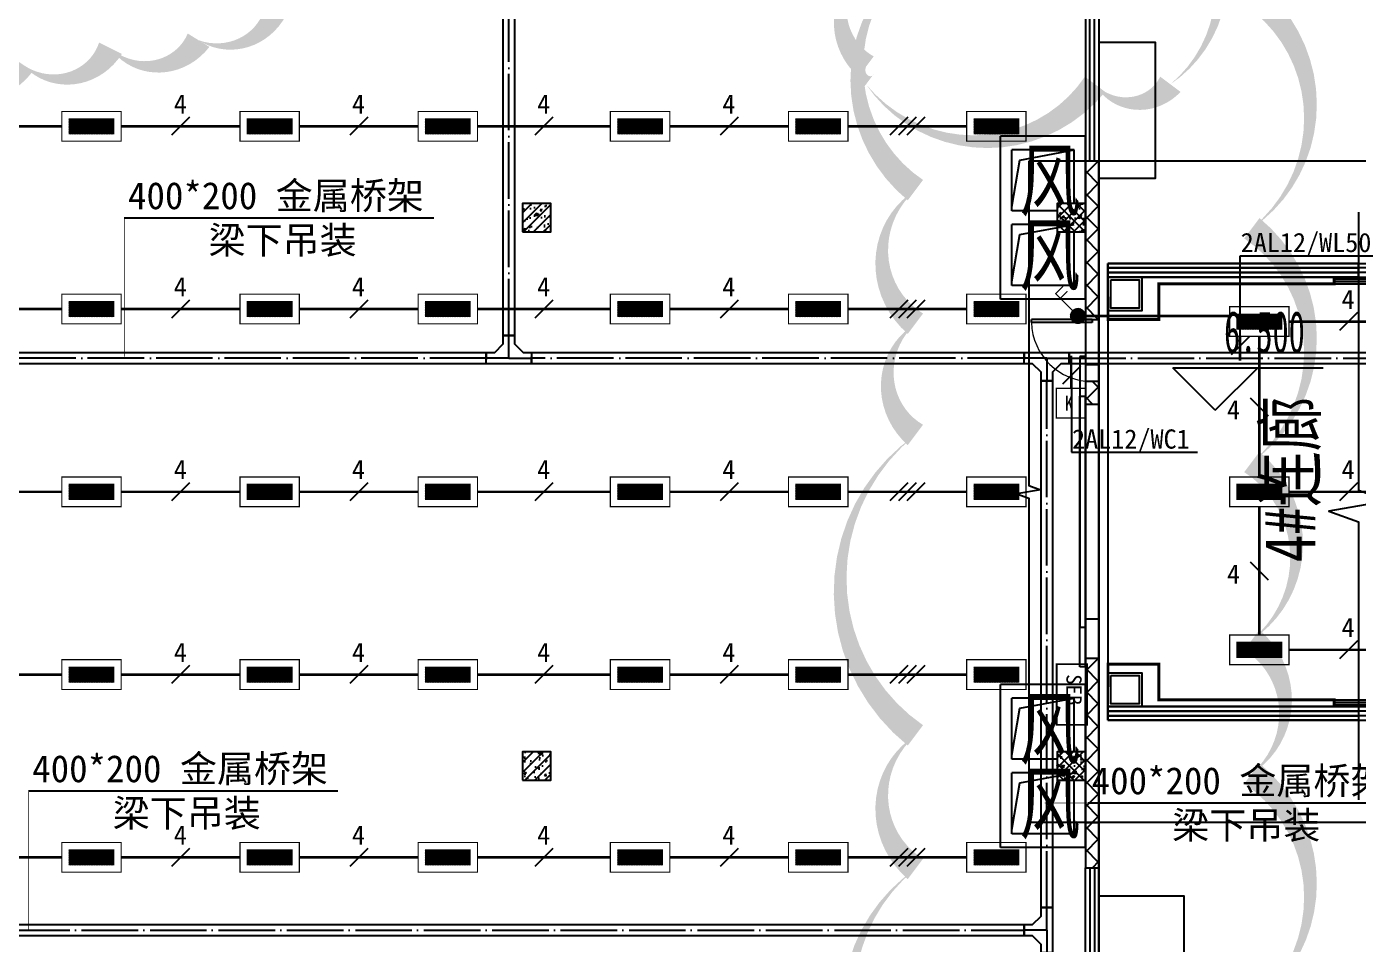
# Model space of a CAD drawing. Header units: millimetres. Extents: x -633009578 to 5705885, y -633235091 to 2571734.
# Drawn here: x 2892900 to 2916448, y 1959944 to 1976180 of the extents above; entities that cross this region are included whole.
import ezdxf

# ---------------------------------------------------------------- set-up
doc = ezdxf.new("R2010")
doc.units = ezdxf.units.MM
doc.header["$LTSCALE"] = 1000
doc.header["$MEASUREMENT"] = 0
for name, pattern in [('DASH', [0.35, 0.25, -0.1]), ('DASHED2', [0.375, 0.25, -0.125]), ('DOTE', [2.4200000000000004, 2, -0.2, 0.02, -0.2])]:
    doc.linetypes.add(name, pattern=pattern)
doc.layers.get('0').update_dxf_attribs({"color": 9})
for name, color, linetype in [('3T_WOOD', 21, 'Continuous'), ('A-COLUM(柱)', 255, 'Continuous'), ('A-DI-E(标高)', 73, 'Continuous'), ('A-DI-S(箭头)', 76, 'Continuous'), ('A-DOOR(门）', 4, 'Continuous'), ('A-EQPM(设备)', 15, 'Continuous'), ('A-F-AREA(计算)', 5, 'Continuous'), ('A-FLOR(看线)', 8, 'Continuous'), ('A-HATH(填充)', 8, 'Continuous'), ('A-LM-RAIL(栏杆)', 167, 'Continuous'), ('A-OTHER(其它)', 192, 'Continuous'), ('A-ROOF-G(钢构)', 25, 'Continuous'), ('A-TEXT(房间)', 243, 'Continuous'), ('A-WALL(墙)', 255, 'Continuous'), ('A-WINDOW（窗）', 4, 'Continuous'), ('DIM_MODI', 6, 'Continuous'), ('PUB_TEXT', 7, 'Continuous'), ('WALL', 9, 'Continuous'), ('电-强电平面-标注', 3, 'Continuous'), ('电-强电平面-线缆', 3, 'Continuous'), ('电-桥架', 4, 'Continuous'), ('设备-照明', 3, 'Continuous'), ('设备-箱柜', 3, 'Continuous')]:
    doc.layers.add(name, color=color, linetype=linetype)
doc.styles.add('_TCH', font='simhei.ttf', dxfattribs={"width": 0.75, "bigfont": 'hztxt.shx'})
doc.styles.add('_TCH_DIM', font='simhei.ttf', dxfattribs={"width": 0.8, "bigfont": 'hztxt.shx'})
doc.styles.add('ELEC-DIM', font='simhei.ttf')
doc.styles.add('IDQSTYLE', font='simhei.ttf', dxfattribs={"width": 0.707, "bigfont": 'hztxt.shx'})
doc.styles.get("Standard").update_dxf_attribs({"font": 'simhei.ttf', "bigfont": 'hztxt.shx'})
doc.styles.add('TXT', font='simhei.ttf', dxfattribs={"width": 0.8, "bigfont": 'hztxt.shx'})
pattern_1 = [(45, (-1310357.920547385, -2.793967723846436e-09), (-200.0002033111466, 200.0002033111467), []), (135, (-1310357.920547385, -2.793967723846436e-09), (-200.0002033111467, -200.0002033111466), [])]

# ---------------------------------------------------------------- blocks, each defined once
blk = doc.blocks.new('$WINLIB2D$00000001')
at = {"color": 0}
for points in [[(-0.4999999999999964, 0.5000000000000142), (-0.4999999999999964, -0.4999999999999858)], [(-0.4999999999999964, 0.5000000000000142), (0.5000000000000036, 0.5000000000000142)], [(0.5000000000000036, -0.4999999999999858), (0.5000000000000036, 0.5000000000000142)], [(0.5000000000000036, 0.1666666666666714), (-0.4999999999999964, 0.1666666666666714)], [(0.5000000000000036, -0.1666666666666572), (-0.4999999999999964, -0.1666666666666572)], [(-0.4999999999999964, -0.4999999999999858), (0.5000000000000036, -0.4999999999999858)]]:
    blk.add_lwpolyline(points, dxfattribs=at)
blk = doc.blocks.new('_FZH')
h = blk.add_hatch()
h.set_pattern_fill('钢筋混凝土', color=256, scale=0.1, style=0)
h.set_pattern_definition([(45, (0, 0), (-0.1767766952966369, 0.1767766952966369), []), (50, (0, 0), (0.7172601826007535, -0.06275213498259512), [0.07500000000000001, -0.8250000000000001]), (355, (0, 0), (-0.138751333613, 0.7521921337000119), [0.06, -0.66]), (100.4514, (0.05977168000000001, -0.00522934), (0.5785093817140216, 0.6894395420609536), [0.06374019, -0.701142112]), (46.1842, (0, 0.2), (1.067241048625645, -0.1655190143290181), [0.1125, -1.2375]), (96.6356, (0.088936745, 0.186206693), (0.9346627055487033, 0.9741178709004418), [0.095610288, -1.051713]), (351.1842, (0, 0.2), (0.9346619451336272, 0.9741186009253247), [0.09000000000000001, -0.9900000000000001]), (21, (0.1, 0.15), (0.5969070521184617, -0.4026188906653388), [0.07500000000000001, -0.8250000000000001]), (326, (0.1, 0.15), (0.2433153319215824, 0.7251500450468529), [0.06, -0.66]), (71.4514, (0.149742233, 0.116448394), (0.84022262858149, 0.3225304967099524), [0.06374019, -0.701142112]), (37.50000000000001, (0, 0), (0.01215985531729062, 0.3328938538313115), [0, -0.652, 0, -0.67, 0, -0.6625000000000001]), (7.499999999999999, (0, 0), (0.2630695374421486, 0.3944117118823603), [0, -0.382, 0, -0.637, 0, -0.2525]), (-32.5, (-0.223, 0), (0.533822436172409, -0.02255487173437976), [0, -0.25, 0, -0.78, 0, -1.035]), (-42.5, (-0.323, 0), (0.5831861693423862, 0.1001049823323177), [0, -0.325, 0, -0.518, 0, -0.735])])
h.paths.add_polyline_path([(-0.5, -0.5), (0.5, -0.5), (0.5, 0.5), (-0.5, 0.5)])
blk.add_lwpolyline([(-0.5, -0.5), (0.5, -0.5), (0.5, 0.5), (-0.5, 0.5)], close=True)
blk = doc.blocks.new('$DorLib2D$00000001')
for p, q in [((0.45, 0.9750000000000001), (0.5000000000000002, 0.9750000000000001)), ((0.45, 0), (0.45, 0.9750000000000001)), ((0.5, 0), (0.5, 0.9750000000000001)), ((0.5, 0), (0.45, 0))]:
    blk.add_line(p, q)
at = {"lineweight": 13}
blk.add_arc((0.475, 0), 0.975, 91.4692835813538, 180, dxfattribs=at)
blk = doc.blocks.new('$TCHSYS$WIN2D')
for p, q in [((-0.5, 0.5), (0.5, 0.5)), ((-0.5, 0.5), (-0.4999999999999999, -0.5)), ((0.5, 0.5), (0.4999999999999998, -0.5)), ((0.5, 0.1666666666666666), (-0.5, 0.1666666666666666)), ((0.5, -0.1666666666666667), (-0.5, -0.1666666666666667)), ((-0.4999999999999999, -0.5), (0.5, -0.5))]:
    blk.add_line(p, q)
blk = doc.blocks.new('$DorLib2D$00000126')
at = {"color": 0, "linetype": 'Continuous'}
for p, q in [((-0.5319999999956053, 0.5), (-0.5319999999956053, 0.900000000000091)), ((0.5320000000047003, 0.900000000000091), (0.5320000000047003, 0.5000000000002274))]:
    blk.add_line(p, q, dxfattribs=at)
at = {"color": 0, "linetype": 'DASH'}
for p, q in [((-0.5319999999956053, 0.900000000000091), (0.5320000000047003, 0.900000000000091)), ((-0.5319999999956053, 0.5), (0.5320000000047003, 0.5000000000002274))]:
    blk.add_line(p, q, dxfattribs=at)
blk = doc.blocks.new('9-3-1')
at = {"layer": 'A-HATH(填充)'}
h = blk.add_hatch(dxfattribs=at)
h.set_pattern_fill('多孔材料', color=256, scale=100, style=0)
h.set_pattern_definition(pattern_1)
h.paths.add_polyline_path([(1255740.598288326, 1295822.080887347), (1255740.598288326, 1293022.080887855), (1255980.598288325, 1293022.080887855), (1255980.598288325, 1295822.080887347)])
h = blk.add_hatch(dxfattribs=at)
h.set_pattern_fill('多孔材料', color=256, scale=100, style=0)
h.set_pattern_definition(pattern_1)
h.paths.add_polyline_path([(1255740.598288326, 1291922.080887855), (1255740.598288326, 1291522.080887347), (1255980.598288325, 1291522.080887347), (1255980.598288325, 1291922.080887855)])
h = blk.add_hatch(dxfattribs=at)
h.set_pattern_fill('多孔材料', color=256, scale=100, style=0)
h.set_pattern_definition(pattern_1)
h.paths.add_polyline_path([(1255740.598288326, 1287022.080887347), (1255740.598288326, 1283322.080887855), (1255980.598288325, 1283322.080887855), (1255980.598288325, 1287022.080887347)])
at = {"layer": 'A-DI-E(标高)'}
for p, q in [((1258039.040443797, 1291415.040443811), (1257289.040443797, 1292165.040443811)), ((1257289.040443797, 1292165.040443811), (1259948.034949681, 1292165.040443811)), ((1258039.040443797, 1291415.040443811), (1258789.040443797, 1292165.040443811))]:
    blk.add_line(p, q, dxfattribs=at)
at = {"layer": 'A-DI-S(箭头)'}
blk.add_lwpolyline([(1260568.41913698, 1294922.080887604), (1260568.419136983, 1290003.330887604), (1261093.419136983, 1289812.246514614), (1260043.419136983, 1289627.10318487), (1260568.419136983, 1289440.830887604), (1260568.419136985, 1284522.080887604)], dxfattribs=at)
at = {"layer": 'A-DOOR(门）'}
for p, q in [((1255980.598288325, 1293022.080887819), (1255980.598288325, 1291922.080887819)), ((1255980.598288325, 1291522.080887633), (1255980.598288325, 1287022.080887633))]:
    blk.add_line(p, q, dxfattribs=at)
at = {"layer": 'A-F-AREA(计算)'}
blk.add_lwpolyline([(1121700.575826842, 1313862.080936), (1255980.575826842, 1313862.080936), (1255980.575826842, 1177782.080936), (1121700.575826842, 1177782.080936)], close=True, dxfattribs=at)
at = {"layer": 'A-FLOR(看线)'}
for points in [[(1255980.598288323, 1295522.080886202), (1256980.59828831, 1295522.080886205), (1256980.598288323, 1297922.081380462), (1255980.598288323, 1297922.08088638)], [(1256140.598288323, 1293222.080887634), (1256140.598288323, 1286672.080887631)], [(1255980.598288325, 1282822.080887661), (1257480.598288324, 1282822.080887661), (1257480.598288326, 1277722.080887661), (1255980.598288327, 1277722.080887661)]]:
    blk.add_lwpolyline(points, dxfattribs=at)
at = {"layer": 'A-OTHER(其它)'}
for points in [[(1254438.65291767, 1295012.078934881), (1254579.824808245, 1295842.089357911), (1255540.598288213, 1296022.080887887)], [(1254438.652918193, 1293692.071122061), (1254579.824808768, 1294522.081545091), (1255540.598288736, 1294702.073075068)], [(1254438.65291767, 1285312.078934543), (1254579.824808245, 1286142.089357573), (1255540.598288213, 1286322.080887549)], [(1254438.652917682, 1283992.071122099), (1254579.824808257, 1284822.081545129), (1255540.598288225, 1285002.073075106)]]:
    blk.add_lwpolyline(points, dxfattribs=at)
at = {"layer": 'A-ROOF-G(钢构)'}
for points in [[(1256140.598288323, 1293772.080887635), (1256740.598288323, 1293772.080887635), (1256740.598288323, 1293172.080887635), (1256140.598288323, 1293172.080887635)], [(1256190.598288323, 1293722.080887635), (1256690.598288323, 1293722.080887635), (1256690.598288323, 1293222.080887635), (1256190.598288323, 1293222.080887635)], [(1256140.598288323, 1286772.080887632), (1256740.598288323, 1286772.080887632), (1256740.598288323, 1286172.080887632), (1256140.598288323, 1286172.080887632)], [(1256190.598288323, 1286722.080887632), (1256690.598288323, 1286722.080887632), (1256690.598288323, 1286222.080887632), (1256190.598288323, 1286222.080887632)]]:
    blk.add_lwpolyline(points, close=True, dxfattribs=at)
at = {"layer": 'A-WALL(墙)'}
for p, q in [((1254240.598288325, 1294822.073075166), (1254240.598288406, 1296262.080887501)), ((1255740.598288574, 1296262.080887501), (1254240.598288406, 1296262.080887501)), ((1255740.598288359, 1295072.080887693), (1255740.598288574, 1296262.080887501)), ((1254440.598288036, 1294942.073075057), (1254440.598288036, 1296022.080887887)), ((1255540.598288213, 1296022.080887887), (1254440.598288036, 1296022.080887887)), ((1255540.598288195, 1295072.080887693), (1255540.598288213, 1296022.080887887)), ((1255240.598287577, 1294942.073075052), (1254440.598288036, 1294942.073075057)), ((1254240.598288418, 1293382.080887624), (1254240.598288325, 1294822.073075166)), ((1255240.598287577, 1294702.073075385), (1254440.598288418, 1294702.073075068)), ((1254440.598288418, 1293622.080887614), (1254440.598288418, 1294702.073075068)), ((1255540.598288608, 1293622.080887614), (1255540.598288676, 1294572.080886716)), ((1255740.598288247, 1293382.080887624), (1255740.598288294, 1294572.080886716)), ((1256140.598288323, 1293772.080887635), (1256140.598288323, 1294012.080887635)), ((1260568.419136981, 1293772.080887635), (1260568.419136981, 1294012.080887635)), ((1255540.598288608, 1293622.080887614), (1254440.598288418, 1293622.080887614)), ((1255740.598288247, 1293382.080887624), (1254240.598288418, 1293382.080887624)), ((1254240.598288325, 1285122.073075166), (1254240.598288406, 1286562.080887539)), ((1255740.598288204, 1286562.080887539), (1254240.598288406, 1286562.080887539)), ((1255740.598288229, 1285372.080887693), (1255740.598288204, 1286562.080887539)), ((1254440.598288406, 1285242.073075095), (1254440.598288406, 1286322.080887549)), ((1255540.598288213, 1286322.080887549), (1254440.598288406, 1286322.080887549)), ((1255540.598287951, 1285372.080887693), (1255540.598288213, 1286322.080887549)), ((1256140.598288323, 1285932.080887632), (1256140.598288323, 1286172.080887632)), ((1254240.598288048, 1283682.080887662), (1254240.598288325, 1285122.073075166)), ((1255240.598288553, 1285242.073075477), (1254440.598288406, 1285242.073075095)), ((1255240.598288553, 1285002.073074952), (1254440.598288418, 1285002.073075106)), ((1254440.598288418, 1283922.080887652), (1254440.598288418, 1285002.073075106)), ((1255540.598288238, 1283922.080887652), (1255540.598287873, 1284872.080887693)), ((1255740.598288617, 1283682.080887662), (1255740.598288257, 1284872.080887693)), ((1255540.598288238, 1283922.080887652), (1254440.598288418, 1283922.080887652)), ((1255740.598288617, 1283682.080887662), (1254240.598288048, 1283682.080887662))]:
    blk.add_line(p, q, dxfattribs=at)
at = {"layer": 'DIM_MODI', "color": 8}
for points in [[(1234820.075608492, 1297395.366270227, 0, 450, 0.5), (1236944.548239665, 1297536.92046269, 0, 450, 0.5), (1238502.492788229, 1297820.028847614, 0, 450, 0.5), (1240060.437336793, 1297961.574507063, 0, 450, 0.5), (1241476.749864703, 1298669.33693636, 0, 450, 0.5), (1242043.277947314, 1300084.870327974, 0, 450, 0.5), (1242184.909967967, 1301641.949379034, 0, 450, 0.5), (1242184.909967967, 1303199.028430093, 0, 450, 0.5), (1241901.645926662, 1304756.107481154, 0, 450, 0.5), (1241618.381885356, 1306313.186532214, 0, 450, 0.5), (1240202.069357446, 1307020.948961513, 0, 450, 0.5), (1240202.069357446, 1307020.948961513, 0, 450, 0.5), (1239777.173295489, 1306171.632339751, 0, 450, 0.5), (1240343.701378098, 1304756.107481154, 0, 450, 0.5), (1240768.597440055, 1303199.028430093, 0, 450, 0.5), (1240626.965419403, 1301641.949379034, 0, 450, 0.5), (1240060.437336793, 1300226.415987421, 0, 450, 0.5), (1238502.492788229, 1299801.761943048, 0, 450, 0.5), (1236944.548239665, 1299518.653558122, 0, 450, 0.5), (1235386.603691103, 1299518.653558122, 0, 450, 0.5)], [(1258685.310798185, 1280854.71050933, 0, 450, 0.5), (1258685.310798185, 1284988.784691845, 0, 450, 0.5), (1258685.310798185, 1287351.112796139, 0, 450, 0.5), (1258685.310798185, 1290500.883601865, 0, 450, 0.5), (1258685.310798185, 1294634.957784379, 0, 450, 0.5), (1258685.310798185, 1298769.031966894, 0, 450, 0.5), (1258685.310798185, 1302002.534594099, 0, 450, 0.5), (1255835.310798185, 1302002.534594099, 0, 450, 0.5), (1253885.310798185, 1302002.534594099, 0, 450, 0.5), (1252735.810970664, 1302002.534594099, 0, 450, 0.5), (1252735.810970664, 1299443.345814446, 0, 450, 0.5), (1252735.810970664, 1295309.271631932, 0, 450, 0.5), (1252735.810970664, 1292946.943527638, 0, 450, 0.5), (1252735.810970664, 1290978.336774059, 0, 450, 0.5), (1252735.810970664, 1285663.098539397, 0, 450, 0.5), (1252735.810970664, 1283300.770435103, 0, 450, 0.5), (1252735.810970664, 1278576.114226514, 0, 450, 0.5)]]:
    blk.add_lwpolyline(points, format="xyseb", dxfattribs=at)
blk.add_lwpolyline([(1251862.579452615, 1304394.75510356, 0, 450, 0.5), (1251862.579452615, 1302444.75510356, 0, 450, 0.5), (1251862.579452615, 1299294.75510356, 0, 450, 0.5), (1251862.579452615, 1297494.75510356, 0, 450, 0.5), (1251862.579452615, 1297181.75510356, 0, 450, 0.5), (1255912.579452615, 1297181.75510356, 0, 450, 0.5), (1257244.079452615, 1297181.75510356, 0, 450, 0.5), (1257244.079452615, 1300781.75510356, 0, 450, 0.5), (1257244.079452615, 1304381.75510356, 0, 450, 0.5), (1257244.079452615, 1304394.75510356, 0, 450, 0.5), (1255444.079452615, 1304394.75510356, 0, 450, 0.5), (1253194.079452615, 1304394.75510356, 0, 450, 0.5)], format="xyseb", close=True, dxfattribs=at)
at = {"layer": 'WALL'}
for p, q in [((1255740.598288326, 1295822.080887347), (1255740.598288326, 1293022.080887855)), ((1255980.598288325, 1295822.080887347), (1255740.598288326, 1295822.080887347)), ((1255980.598288325, 1293022.080887855), (1255980.598288325, 1295822.080887347)), ((1255740.598288326, 1293022.080887855), (1255980.598288325, 1293022.080887855)), ((1255740.598288326, 1291922.080887855), (1255740.598288326, 1291522.080887347)), ((1255980.598288325, 1291922.080887855), (1255740.598288326, 1291922.080887855)), ((1255980.598288325, 1291522.080887347), (1255980.598288325, 1291922.080887855)), ((1255740.598288326, 1291522.080887347), (1255980.598288325, 1291522.080887347)), ((1255740.598288326, 1287022.080887347), (1255740.598288326, 1283322.080887855)), ((1255980.598288325, 1287022.080887347), (1255740.598288326, 1287022.080887347)), ((1255980.598288325, 1283322.080887855), (1255980.598288325, 1287022.080887347)), ((1255740.598288326, 1283322.080887855), (1255980.598288325, 1283322.080887855))]:
    blk.add_line(p, q, dxfattribs=at)
at = {"layer": 'A-COLUM(柱)', "xscale": 500, "yscale": 500, "zscale": 500}
for p in [(1246040.598288325, 1294822.080887664), (1255490.598288325, 1294822.080887603), (1246040.598288325, 1285122.080887664), (1255490.598288325, 1285122.080887603)]:
    blk.add_blockref('_FZH', p, dxfattribs=at)
at = {"layer": 'A-DOOR(门）', "extrusion": (0, 0, -1), "rotation": 270}
for name, p, xscale, yscale, zscale in [('$DorLib2D$00000001', (-1255860.598288325, 1292472.080887819), -1100, 1100, 1100), ('$DorLib2D$00000126', (-1255860.598288325, 1289272.080887633), -4500, 240, 4500)]:
    blk.add_blockref(name, p, dxfattribs=dict(at, xscale=xscale, yscale=yscale, zscale=zscale))
at = {"layer": 'A-WINDOW（窗）', "xscale": 4000, "yscale": 240, "zscale": 4000, "rotation": 270}
blk.add_blockref('$TCHSYS$WIN2D', (1255860.598288325, 1297822.08088767), dxfattribs=at)
at = {"layer": 'A-WINDOW（窗）', "extrusion": (0, 0, -1), "xscale": 4427.820848657517, "yscale": 240, "zscale": 4427.820848657517}
for p in [(-1258354.508712651, 1293892.080887635), (-1258354.508712652, 1286052.080887632)]:
    blk.add_blockref('$WINLIB2D$00000001', p, dxfattribs=at)
at = {"layer": 'A-WINDOW（窗）', "extrusion": (0, 0, -1), "xscale": -36000, "yscale": 240, "zscale": 36000, "rotation": 270}
blk.add_blockref('$TCHSYS$WIN2D', (-1255860.598288325, 1265322.080887664), dxfattribs=at)
at = {"layer": 'A-TEXT(房间)', "style": '_TCH', "width": 0.75}
for p in [(1254577.276002137, 1294959.479154164), (1254577.27600266, 1293639.471341345), (1254577.276002137, 1285259.479153827), (1254577.276002149, 1283939.471341383)]:
    blk.add_text('风', height=1050, dxfattribs=at).set_placement(p)
at = {"layer": 'A-TEXT(房间)', "style": 'TXT', "width": 0.8}
blk.add_text('4#连廊', height=900, rotation=90, dxfattribs=at).set_placement((1259810.160389392, 1288724.953839747))
at = {"layer": 'PUB_TEXT', "style": '_TCH_DIM', "width": 0.5647058823529412}
blk.add_text('6.500', height=743.75, dxfattribs=at).set_placement((1258193.034949681, 1292427.540443811))
blk = doc.blocks.new('G$C40EB86D1')
at = {"layer": 'A-DI-S(箭头)'}
for points in [[(26899.99999998603, 10449.99999999721), (13312.49999998603, 10449.99999999721), (13236.06625079014, 10239.99999999721), (13162.00891889259, 10659.99999999721), (13087.49999998603, 10449.99999999721), (-500.0000000139698, 10449.99999999721)], [(-500.0000000139698, 10449.99999999721), (-500.0000000139698, 4712.499999998137), (-290.0000000139698, 4636.066250802251), (-710.0000000139698, 4562.008918904699), (-500.0000000139698, 4487.499999998137), (-500.0000000139698, -1250.000000000931)], [(26899.99999998603, -1250.000000000931), (13312.49999998603, -1250.000000000931), (13236.06625079014, -1460.000000000931), (13162.00891889259, -1040.000000000931), (13087.49999998603, -1250.000000000931), (-500.0000000139698, -1250.000000000931)]]:
    blk.add_lwpolyline(points, dxfattribs=at)
at = {"layer": 'A-DOOR(门）'}
blk.add_line((739.9999999853317, 2349.999999999884), (739.9999999853317, 6849.999999999884), dxfattribs=at)
at = {"layer": 'A-EQPM(设备)', "const_width": 50}
for points in [[(899.9999999855645, 8050.007205779664), (899.9999999855645, 7650.007205838338), (1799.999999985565, 7650.007205838338), (1799.999999985565, 8280.007205779664), (4899.999999985565, 8280.007205779664), (4899.999999985565, 8400.007205773145)], [(899.9999999855645, 1150.007205774076), (899.9999999855645, 1550.007205715403), (1799.999999985565, 1550.007205715403), (1799.999999985565, 920.0072057740763), (4899.999999985565, 920.0072057740763), (4899.999999985565, 800.0072057805955)]]:
    blk.add_lwpolyline(points, dxfattribs=at)
at = {"layer": 'A-FLOR(看线)'}
for points in [[(899.9999999853317, 8400.00720577687), (899.9999999853317, 800.0072057740763)], [(4899.999999985565, 8280.007205779664), (21499.99999998673, 8280.007205779664)], [(4899.999999985565, 920.0072057722136), (21499.99999998673, 920.0072057722136)]]:
    blk.add_lwpolyline(points, dxfattribs=at)
at = {"layer": 'A-LM-RAIL(栏杆)'}
for points in [[(4899.999999985565, 8360.007205779664), (21499.99999998673, 8360.007205779664)], [(4899.999999985565, 8320.007205779664), (21499.99999998673, 8320.007205779664)], [(4899.999999985565, 880.0072057722136), (21499.99999998673, 880.0072057722136)], [(4899.999999985565, 840.0072057722136), (21499.99999998673, 840.0072057722136)]]:
    blk.add_lwpolyline(points, dxfattribs=at)
at = {"layer": 'A-ROOF-G(钢构)'}
for points in [[(899.9999999662396, 8400.0072057785), (1499.99999996624, 8400.0072057785), (1499.99999996624, 7800.0072057785), (899.9999999662396, 7800.0072057785)], [(949.9999999662396, 8350.0072057785), (1449.99999996624, 8350.0072057785), (1449.99999996624, 7850.0072057785), (949.9999999662396, 7850.0072057785)], [(899.9999999662396, 1400.007205774775), (1499.99999996624, 1400.007205774775), (1499.99999996624, 800.0072057747748), (899.9999999662396, 800.0072057747748)], [(949.9999999662396, 1350.007205774775), (1449.99999996624, 1350.007205774775), (1449.99999996624, 850.0072057747748), (949.9999999662396, 850.0072057747748)]]:
    blk.add_lwpolyline(points, close=True, dxfattribs=at)
at = {"layer": 'A-WALL(墙)'}
for p, q in [((499.9999999853317, 10450), (499.9999999832362, 6849.999999889405)), ((739.9999999853317, 10450), (499.9999999853317, 10450)), ((739.9999999832362, 6849.999999889405), (739.9999999853317, 10450)), ((899.9999999664724, 8640.00720577687), (899.9999999664724, 8400.00720577687)), ((499.9999999832362, 6849.999999889405), (739.9999999832362, 6849.999999889405)), ((739.9999999832362, 2349.999999889405), (499.9999999832362, 2349.999999889405)), ((499.9999999832362, 2349.999999889405), (499.9999999853317, -1250)), ((739.9999999853317, -1250), (739.9999999832362, 2349.999999889405)), ((899.9999999662396, 800.0072057740763), (899.9999999662396, 560.0072057740763)), ((499.9999999853317, -1250), (739.9999999853317, -1250))]:
    blk.add_line(p, q, dxfattribs=at)
at = {"layer": 'A-COLUM(柱)', "xscale": 500, "yscale": 500, "zscale": 500, "rotation": 90}
for p in [(250, 9450), (250, -250)]:
    blk.add_blockref('_FZH', p, dxfattribs=at)
at = {"layer": 'A-DOOR(门）', "xscale": -4500, "yscale": 240, "zscale": -4500, "rotation": 89.99999999999999}
blk.add_blockref('$DorLib2D$00000126', (619.9999999853317, 4599.999999999884), dxfattribs=at)
at = {"layer": 'A-WINDOW（窗）', "xscale": -24600, "zscale": -24600, "rotation": 180}
for p, yscale in [((13200.00000000326, 8520.00720577687), 240), ((13200.00000000303, 680.0072057740763), -240)]:
    blk.add_blockref('$TCHSYS$WIN2D', p, dxfattribs=dict(at, yscale=yscale))
blk = doc.blocks.new('*X353')
at = {"color": 0, "linetype": 'Continuous'}
for p, q in [((277.1059544658493, 221.9516255332986), (279.536990929048, 224.3826619964973)), ((277.1059544658493, 222.2344682457732), (279.2541482165735, 224.3826619964973)), ((277.1059544658493, 222.5173109582479), (278.9713055040988, 224.3826619964973)), ((277.1059544658493, 222.8001536707225), (278.6884627916242, 224.3826619964973)), ((277.1059544658493, 223.0829963831971), (278.4056200791496, 224.3826619964973)), ((277.1059544658493, 223.3658390956717), (278.122777366675, 224.3826619964973)), ((277.1059544658493, 223.6486818081463), (277.8399346542004, 224.3826619964973)), ((277.1059544658493, 223.9315245206209), (277.5570919417257, 224.3826619964973)), ((277.1059544658493, 224.2143672330955), (277.2742492292511, 224.3826619964973)), ((277.3198336415227, 221.8826619964973), (279.8198336415227, 224.3826619964973)), ((277.6026763539973, 221.8826619964973), (280.1026763539973, 224.3826619964973)), ((277.8855190664719, 221.8826619964973), (280.3855190664719, 224.3826619964973)), ((278.1683617789465, 221.8826619964973), (280.6683617789466, 224.3826619964973)), ((278.4512044914212, 221.8826619964973), (280.9512044914212, 224.3826619964973)), ((278.7340472038958, 221.8826619964973), (281.2340472038958, 224.3826619964973)), ((279.0168899163704, 221.8826619964973), (281.5168899163704, 224.3826619964973)), ((279.299732628845, 221.8826619964973), (281.799732628845, 224.3826619964973)), ((279.5825753413196, 221.8826619964973), (282.0825753413196, 224.3826619964973)), ((279.8654180537943, 221.8826619964973), (282.3654180537943, 224.3826619964973)), ((280.1482607662689, 221.8826619964973), (282.6482607662689, 224.3826619964973)), ((280.4311034787435, 221.8826619964973), (282.9311034787435, 224.3826619964973)), ((280.7139461912181, 221.8826619964973), (283.2139461912181, 224.3826619964973)), ((280.9967889036927, 221.8826619964973), (283.4967889036927, 224.3826619964973)), ((281.2796316161674, 221.8826619964973), (283.7796316161674, 224.3826619964973)), ((281.5624743286419, 221.8826619964973), (284.062474328642, 224.3826619964973)), ((281.8453170411166, 221.8826619964973), (284.3453170411166, 224.3826619964973)), ((282.1281597535912, 221.8826619964973), (284.6059544658494, 224.3604567087555)), ((282.4110024660658, 221.8826619964973), (284.6059544658494, 224.0776139962809)), ((282.6938451785405, 221.8826619964973), (284.6059544658494, 223.7947712838063)), ((282.976687891015, 221.8826619964973), (284.6059544658494, 223.5119285713317)), ((283.2595306034897, 221.8826619964973), (284.6059544658494, 223.229085858857)), ((283.5423733159643, 221.8826619964973), (284.6059544658494, 222.9462431463824)), ((283.8252160284389, 221.8826619964973), (284.6059544658494, 222.6634004339078)), ((284.1080587409135, 221.8826619964973), (284.6059544658494, 222.3805577214332)), ((284.3909014533882, 221.8826619964973), (284.6059544658494, 222.0977150089586))]:
    blk.add_line(p, q, dxfattribs=at)
blk = doc.blocks.new('HC000062')
at = {"color": 0, "linetype": 'Continuous', "const_width": 0.2}
for points in [[(-4.97662087547036, 2.499999999999943), (5.023379124529697, 2.499999999999943), (5.023379124529697, -2.500000000000057), (-4.97662087547036, -2.500000000000057), (-4.97662087547036, 2.499999999999943)], [(-3.72662087547036, 1.25), (-3.72662087547036, -1.250000000000057), (3.773379124529697, -1.250000000000057), (3.773379124529697, 1.25), (-3.72662087547036, 1.25)]]:
    blk.add_lwpolyline(points, dxfattribs=at)
at = {"color": 0, "linetype": 'Continuous'}
blk.add_blockref('*X353', (-280.8325753413197, -223.1326619964974), dxfattribs=at)
at = {"color": 0, "style": 'IDQSTYLE', "width": 0.7}
blk.add_attdef('PSFHATT', (7.023379124529697, -2.500000000000057), '', height=2.5, dxfattribs=at)
blk = doc.blocks.new('HC000819')
at = {"color": 0, "linetype": 'Continuous', "const_width": 0.2}
blk.add_lwpolyline([(-2.500000000000028, 2.5), (2.500000000000028, 2.5), (2.500000000000028, -2.5), (-2.500000000000028, -2.5)], close=True, dxfattribs=at)
at = {"color": 0, "style": 'IDQSTYLE', "width": 0.7}
for tag, p in [('K', (-1.057540971843028, -1.250300357780837)), ('PSFHATT', (4.500000000000028, -2.5))]:
    blk.add_attdef(tag, p, '', height=2.5, dxfattribs=at)
blk = doc.blocks.new('*X157')
at = {"color": 0, "linetype": 'Continuous'}
for p, q in [((261.9988066744281, 135.850956910748), (263.2375091559566, 137.0896593922765)), ((262.0234026256783, 135.5927101495236), (263.4957559171792, 137.0650634410244)), ((262.0463461952987, 136.1813391440932), (262.9071269225657, 137.0421198713602)), ((262.0884022348038, 135.3748670461744), (263.7135990205094, 137.00006383188)), ((262.1829592200917, 135.1865813189878), (263.9018847477136, 136.9055068466096)), ((262.3023466942452, 135.0231260806666), (264.0653399860179, 136.7861193724393)), ((262.4446987243758, 134.8826353983226), (264.205830668362, 136.6437673423088)), ((262.6100901587723, 134.7651841202445), (264.3232819464568, 136.478375907929)), ((262.8005700291263, 134.6728212781239), (264.4156447885779, 136.2878960375755)), ((263.0211904412342, 134.6105989777572), (264.4778670889456, 136.0672756254685)), ((263.2836307586351, 134.5901965826834), (264.4982694840214, 135.8048353080697)), ((263.6234742990336, 134.6471974106073), (264.4412686561033, 135.464991767677))]:
    blk.add_line(p, q, dxfattribs=at)
blk = doc.blocks.new('HC000107')
at = {"color": 0, "linetype": 'Continuous', "const_width": 0.2}
for points in [[(0.8838834764831067, 2.133883476483163), (3.75, 5), (5, 3.75)], [(2.898879886034138, 4.275409520972289), (4.191507707965854, 3.019373591507303)]]:
    blk.add_lwpolyline(points, dxfattribs=at)
blk.add_lwpolyline([(0.88388347648322, 0.3661165235168934, 0.1989123673796338), (1.249999999999944, 1.250000000000057, 0.1989123673796269), (0.8838834764831636, 2.13388347648322, 0.1989123673796352), (4.172009959724221e-16, 2.5, 0.1989123673796539), (-0.8838834764831627, 2.13388347648322, 0.1989123673796721), (-1.250000000000056, 1.250000000000057, 0.1989123673796564), (-0.8838834764832764, 0.3661165235168368, 0.198912367379673), (0, 0, 0.198912367379652)], format="xyb", close=True, dxfattribs=at)
at = {"color": 0, "linetype": 'Continuous'}
blk.add_blockref('*X157', (-263.2487560761182, -134.5897099905746), dxfattribs=at)
at = {"color": 0, "style": 'IDQSTYLE', "width": 0.7}
blk.add_attdef('PSFHATT', (7, -1e-08), '', height=2.5, dxfattribs=at)
blk = doc.blocks.new('HC001524')
at = {"color": 0, "linetype": 'Continuous', "const_width": 0.3}
blk.add_lwpolyline([(5, 2.5), (-5, 2.5), (-5, -2.5), (5, -2.5)], close=True, dxfattribs=at)
at = {"color": 0, "style": 'IDQSTYLE', "width": 0.7}
for tag, p in [('AF', (-1.5, -1.25)), ('PSFHATT', (7, -2.5))]:
    blk.add_attdef(tag, p, '', height=2.5, dxfattribs=at)

msp = doc.modelspace()

# ---------------------------------------------------------------- linework, layer by layer
at = {"layer": '电-强电平面-标注'}
for p, q in [((2895781.547865569, 1974575.362614851), (2895463.349814036, 1974257.164563317)), ((2898931.547865569, 1974575.362614851), (2898613.349814036, 1974257.164563317)), ((2902206.547865569, 1974575.362614851), (2901888.349814036, 1974257.164563317)), ((2905481.547865569, 1974575.362614851), (2905163.349814036, 1974257.164563317)), ((2908481.59786557, 1974575.362614851), (2908163.399814036, 1974257.164563318)), ((2908631.59786557, 1974575.362614851), (2908313.399814036, 1974257.164563318)), ((2908781.59786557, 1974575.362614851), (2908463.399814036, 1974257.164563318)), ((2914356.551160283, 1970535), (2914356.551160283, 1972127.403077587)), ((2914356.551160283, 1972127.403077587), (2916940.684071676, 1972127.403077587)), ((2895781.547865565, 1971342.029281188), (2895463.34981404, 1971023.831229645)), ((2898931.547865565, 1971342.029281268), (2898613.34981404, 1971023.831229725)), ((2902206.547865565, 1971342.029281352), (2901888.34981404, 1971023.831229809)), ((2905481.547865565, 1971342.029281435), (2905163.34981404, 1971023.831229892)), ((2908481.597865566, 1971342.029281511), (2908163.39981404, 1971023.83122997)), ((2908631.597865566, 1971342.029281514), (2908313.39981404, 1971023.831229973)), ((2908781.597865566, 1971342.029281518), (2908463.39981404, 1971023.831229977)), ((2916430.547865565, 1971120.529281188), (2916112.34981404, 1970802.331229645)), ((2914515.65018605, 1970694.099025767), (2914197.452134517, 1970375.900974233)), ((2911534.144217799, 1970173.599025767), (2911215.946166267, 1969855.400974233)), ((2911375.045192033, 1970014.5), (2911375.045192033, 1968649.903077587)), ((2914537.349814035, 1969614.612614866), (2914855.54786557, 1969296.414563332)), ((2911375.045192033, 1968649.903077587), (2913602.678103426, 1968649.903077587)), ((2895781.547865565, 1968108.695947845), (2895463.34981404, 1967790.497896302)), ((2898931.547865565, 1968108.695947925), (2898613.34981404, 1967790.497896382)), ((2902206.547865565, 1968108.695948008), (2901888.34981404, 1967790.497896465)), ((2905481.547865565, 1968108.695948092), (2905163.34981404, 1967790.497896549)), ((2908481.597865566, 1968108.695948167), (2908163.39981404, 1967790.497896626)), ((2908631.597865566, 1968108.695948171), (2908313.39981404, 1967790.49789663)), ((2908781.597865566, 1968108.695948175), (2908463.39981404, 1967790.497896634)), ((2916430.547865565, 1968108.695947845), (2916112.34981404, 1967790.497896302)), ((2914537.349814035, 1966711.029281522), (2914855.54786557, 1966392.831229989)), ((2916430.547865565, 1965313.362614501), (2916112.34981404, 1964995.164562958)), ((2895781.547865565, 1964875.362614501), (2895463.34981404, 1964557.164562958)), ((2898931.547865565, 1964875.362614582), (2898613.34981404, 1964557.164563039)), ((2902206.547865565, 1964875.362614665), (2901888.34981404, 1964557.164563122)), ((2905481.547865565, 1964875.362614749), (2905163.34981404, 1964557.164563206)), ((2908481.597865566, 1964875.362614824), (2908163.39981404, 1964557.164563283)), ((2908631.597865566, 1964875.362614828), (2908313.39981404, 1964557.164563287)), ((2908781.597865566, 1964875.362614832), (2908463.39981404, 1964557.164563291)), ((2895781.547865565, 1961642.029281188), (2895463.34981404, 1961323.831229645)), ((2898931.547865565, 1961642.029281268), (2898613.34981404, 1961323.831229725)), ((2902206.547865565, 1961642.029281352), (2901888.34981404, 1961323.831229809)), ((2905481.547865565, 1961642.029281435), (2905163.34981404, 1961323.831229892)), ((2908481.597865566, 1961642.029281511), (2908163.39981404, 1961323.83122997)), ((2908631.597865566, 1961642.029281514), (2908313.39981404, 1961323.831229973)), ((2908781.597865566, 1961642.029281518), (2908463.39981404, 1961323.831229977))]:
    msp.add_line(p, q, dxfattribs=at)
at = {"layer": '电-强电平面-线缆', "color": 1, "linetype": 'Continuous', "const_width": 45}
for points in [[(2891172.548839803, 1974416.263589084), (2893522.348839803, 1974416.263589084)], [(2894572.548839803, 1974416.263589084), (2896672.348839803, 1974416.263589084)], [(2897722.548839803, 1974416.263589084), (2899822.348839803, 1974416.263589084)], [(2900872.548839803, 1974416.263589084), (2903222.348839803, 1974416.263589084)], [(2904272.548839803, 1974416.263589084), (2906372.348839803, 1974416.263589084)], [(2907422.548839803, 1974416.263589084), (2909522.448839803, 1974416.263589084)], [(2891172.548839803, 1971182.930255303), (2893522.348839803, 1971182.930255363)], [(2894572.548839803, 1971182.93025539), (2896672.348839803, 1971182.930255443)], [(2897722.548839803, 1971182.93025547), (2899822.348839803, 1971182.930255523)], [(2900872.548839803, 1971182.93025555), (2903222.348839803, 1971182.93025561)], [(2904272.548839803, 1971182.930255637), (2906372.348839803, 1971182.93025569)], [(2907422.548839803, 1971182.930255717), (2909522.448839803, 1971182.930255771)], [(2911619.994031748, 1971059.930255772), (2914171.448839803, 1971059.930255771)], [(2915221.548839803, 1970961.43025539), (2917321.348839803, 1970961.430255443)], [(2914356.551160283, 1970269.5), (2914356.551160283, 1970698.930255771)], [(2914696.448839803, 1968212.096922427), (2914696.448839803, 1970698.930255771)], [(2911369.46175139, 1969780.974004857), (2911369.46175139, 1970356)], [(2891172.548839803, 1967949.596921959), (2893522.348839803, 1967949.596922019)], [(2894572.548839803, 1967949.596922046), (2896672.348839803, 1967949.5969221)], [(2897722.548839803, 1967949.596922127), (2899822.348839803, 1967949.59692218)], [(2900872.548839803, 1967949.596922207), (2903222.348839803, 1967949.596922267)], [(2904272.548839803, 1967949.596922294), (2906372.348839803, 1967949.596922347)], [(2907422.548839803, 1967949.596922374), (2909522.448839803, 1967949.596922427)], [(2915221.548839803, 1967949.596922046), (2917321.348839803, 1967949.5969221)], [(2914696.448839803, 1965416.763589084), (2914696.448839803, 1967687.096922427)], [(2915221.548839803, 1965154.263588703), (2917321.348839803, 1965154.263588757)], [(2891172.548839803, 1964716.263588616), (2893522.348839803, 1964716.263588676)], [(2894572.548839803, 1964716.263588703), (2896672.348839803, 1964716.263588757)], [(2897722.548839803, 1964716.263588783), (2899822.348839803, 1964716.263588837)], [(2900872.548839803, 1964716.263588864), (2903222.348839803, 1964716.263588923)], [(2904272.548839803, 1964716.26358895), (2906372.348839803, 1964716.263589004)], [(2907422.548839803, 1964716.263589031), (2909522.448839803, 1964716.263589084)], [(2891172.548839803, 1961482.930255303), (2893522.348839803, 1961482.930255363)], [(2894572.548839803, 1961482.93025539), (2896672.348839803, 1961482.930255443)], [(2897722.548839803, 1961482.93025547), (2899822.348839803, 1961482.930255523)], [(2900872.548839803, 1961482.93025555), (2903222.348839803, 1961482.93025561)], [(2904272.548839803, 1961482.930255637), (2906372.348839803, 1961482.93025569)], [(2907422.548839803, 1961482.930255717), (2909522.448839803, 1961482.930255771)]]:
    msp.add_lwpolyline(points, dxfattribs=at)
at = {"layer": '电-桥架', "color": 5, "linetype": 'DOTE', "ltscale": 0.5}
for p, q in [((2901427.499989868, 1970715.500001598), (2901427.500010147, 1983734.5)), ((2901427.499989245, 1970315.500001598), (2901427.499989868, 1970715.500001598)), ((2901027.499989245, 1970315.500001417), (2882982.499998507, 1970315.500001049)), ((2901427.499989245, 1970315.500001598), (2901027.499989245, 1970315.500001604)), ((2901427.499989245, 1970315.500001598), (2901827.499989245, 1970315.500001591)), ((2910537.000066327, 1970315.500001611), (2901827.499989245, 1970315.500001433)), ((2910937.000066327, 1970315.500001619), (2910537.000066327, 1970315.500001611)), ((2910937.000066327, 1970315.500001619), (2911337.000066327, 1970315.500001627)), ((2910937.000066327, 1970315.500001619), (2910937.000065609, 1969915.500001619)), ((2911337.000066327, 1970315.500001619), (2937449.5, 1970315.500001619)), ((2910937.000048877, 1960593.5), (2910937.000065609, 1969915.500001619)), ((2910937.000048159, 1960193.5), (2910937.000048877, 1960593.5)), ((2882982.499998585, 1960193.5), (2910537.000048161, 1960193.5)), ((2910937.000048159, 1960193.5), (2910537.000048159, 1960193.5)), ((2910937.000048159, 1960193.5), (2910937.000047441, 1959793.5))]:
    msp.add_line(p, q, dxfattribs=at)
at = {"layer": '电-桥架', "color": 9, "linetype": 'DASHED2', "ltscale": 0.5}
for p, q in [((2901027.499989243, 1970415.500001417), (2901027.499989247, 1970215.500001417)), ((2901827.499989247, 1970215.500001433), (2901827.499989243, 1970415.500001433)), ((2910537.000066325, 1970415.500001611), (2910537.00006633, 1970215.500001611))]:
    msp.add_line(p, q, dxfattribs=at)
at = {"layer": '电-桥架', "ltscale": 0.5}
for points in [[(2901527.500010148, 1983734.499999845), (2901527.499989868, 1970715.500001442), (2901327.499989868, 1970715.500001753), (2901327.500010148, 1983734.500000155)], [(2901027.499989246, 1970415.500001604), (2901177.499989246, 1970415.500001602), (2901327.499989634, 1970565.500001753), (2901327.499989868, 1970715.500001753), (2901527.499989868, 1970715.500001442), (2901527.499989634, 1970565.500001442), (2901677.499989246, 1970415.500001593), (2901827.499989246, 1970415.500001591), (2901827.499989244, 1970215.500001591), (2901027.499989244, 1970215.500001604)], [(2911337.00006633, 1970215.500001627), (2911187.00006633, 1970215.500001624), (2911037.000065878, 1970065.50000144), (2911037.000065609, 1969915.50000144), (2910837.000065609, 1969915.500001798), (2910837.000065878, 1970065.500001798), (2910687.00006633, 1970215.500001614), (2910537.00006633, 1970215.500001611), (2910537.000066325, 1970415.500001611), (2911337.000066325, 1970415.500001627)], [(2937449.5, 1970215.500001619), (2911337.000066328, 1970215.500001619), (2911337.000066327, 1970415.500001619), (2937449.5, 1970415.500001619)], [(2911037.000065609, 1969915.50000144), (2911037.000048878, 1960593.499999821), (2910837.000048878, 1960593.500000179), (2910837.000065609, 1969915.500001798)], [(2910837.000047442, 1959793.500000179), (2910837.000047711, 1959943.500000179), (2910687.00004816, 1960093.5), (2910537.00004816, 1960093.5), (2910537.000048159, 1960293.5), (2910687.000048159, 1960293.5), (2910837.000048609, 1960443.500000179), (2910837.000048878, 1960593.500000179), (2911037.000048878, 1960593.499999821), (2911037.000047442, 1959793.499999821)], [(2910537.000048161, 1960093.5), (2882982.499998586, 1960093.5), (2882982.499998585, 1960293.5), (2910537.00004816, 1960293.5)]]:
    msp.add_lwpolyline(points, close=True, dxfattribs=at)
for points in [[(2882982.499998505, 1970415.500001049), (2901027.499989243, 1970415.500001417)], [(2901827.499996117, 1970415.500001433), (2910537.000066325, 1970415.500001611)], [(2901027.499989247, 1970215.500001417), (2882982.49999851, 1970215.500001049)], [(2910537.00006633, 1970215.500001611), (2901827.499989247, 1970215.500001433)]]:
    msp.add_lwpolyline(points, dxfattribs=at)
at = {"layer": '设备-箱柜', "color": 6}
for points in [[(2894628.360831022, 1970342.162623359, 12, 12, 0), (2894628.360831022, 1972793.92788831, 12, 12, 0), (2894628.360831022, 1972793.92788831, 36, 36, 0), (2900100.304583362, 1972793.92788831, 36, 36, 0)], [(2892934.360831022, 1960204.813366646, 12, 12, 0), (2892934.360831022, 1962656.578631597, 12, 12, 0), (2892934.360831022, 1962656.578631597, 36, 36, 0), (2898406.304583362, 1962656.578631597, 36, 36, 0)], [(2910900.158105075, 1962443.548434752, 12, 12, 0), (2911667.643027895, 1962443.548434752, 12, 12, 0), (2911667.643027895, 1962443.548434752, 36, 36, 0), (2917139.586780235, 1962443.548434752, 36, 36, 0)]]:
    msp.add_lwpolyline(points, format="xyseb", dxfattribs=at)

# ---------------------------------------------------------------- block references
at = {"layer": '3T_WOOD'}
for name, p in [('9-3-1', (1655879.395743424, 677977.51603476)), ('G$C40EB86D1', (2911119.994031765, 1963349.596922366))]:
    msp.add_blockref(name, p, dxfattribs=at)
at = {"layer": '设备-照明', "xscale": 105, "yscale": 105, "zscale": 105}
for p in [(2894044.994031727, 1974416.263589084), (2897194.994031727, 1974416.263589084), (2900344.994031727, 1974416.263589084), (2903744.994031727, 1974416.263589084), (2906894.994031727, 1974416.263589084), (2910044.994031727, 1974416.263589084), (2894044.994031727, 1971182.930255771), (2897194.994031727, 1971182.930255771), (2900344.994031727, 1971182.930255771), (2903744.994031727, 1971182.930255771), (2906894.994031727, 1971182.930255771), (2910044.994031727, 1971182.930255771), (2914693.994031727, 1970961.430255771), (2894044.994031727, 1967949.596922427), (2897194.994031727, 1967949.596922427), (2900344.994031727, 1967949.596922427), (2903744.994031727, 1967949.596922427), (2906894.994031727, 1967949.596922427), (2910044.994031727, 1967949.596922427), (2914693.994031727, 1967949.596922427), (2914693.994031727, 1965154.263589084), (2894044.994031727, 1964716.263589084), (2897194.994031727, 1964716.263589084), (2900344.994031727, 1964716.263589084), (2903744.994031727, 1964716.263589084), (2906894.994031727, 1964716.263589084), (2910044.994031727, 1964716.263589084), (2894044.994031727, 1961482.930255771), (2897194.994031727, 1961482.930255771), (2900344.994031727, 1961482.930255771), (2903744.994031727, 1961482.930255771), (2906894.994031727, 1961482.930255771), (2910044.994031727, 1961482.930255771)]:
    msp.add_blockref('HC000062', p, dxfattribs=at)
at = {"layer": '设备-照明', "xscale": 105, "yscale": 105, "zscale": 105, "rotation": 90}
msp.add_blockref('HC000107', (2911619.994031698, 1971059.930255772), dxfattribs=at)
at = {"layer": '设备-箱柜'}
ref = msp.add_blockref('HC000819', (2911369.46175139, 1969518.474004857), dxfattribs=dict(at, xscale=105, yscale=105, zscale=105))
ref.add_attrib('K', 'K', (2911258.419949347, 1969387.19246729), dxfattribs={"layer": '0', "color": 0, "height": 262.5, "width": 0.8})
ref = msp.add_blockref('HC001524', (2911382.907755907, 1964364.5), dxfattribs=dict(at, xscale=-107.52, yscale=107.52, zscale=107.52, rotation=89.99999999999994))
ref.add_attrib('AF', 'SEB', (2911285.394697334, 1964721.312148046), dxfattribs={"layer": '0', "color": 0, "height": 268.8, "rotation": 270, "style": 'ELEC-DIM'})

# ---------------------------------------------------------------- texts
at = {"layer": '电-强电平面-标注', "style": 'ELEC-DIM'}
for s, p in [('4', (2895500.929852459, 1974641.263589084)), ('4', (2898650.929852459, 1974641.263589084)), ('4', (2901925.929852459, 1974641.263589084)), ('4', (2905200.929852459, 1974641.263589084)), ('2AL12/WL50', (2914366.051160282, 1972191.403077587)), ('4', (2895500.929852447, 1971407.930255416)), ('4', (2898650.929852447, 1971407.930255497)), ('4', (2901925.929852447, 1971407.93025558)), ('4', (2905200.929852447, 1971407.930255664)), ('4', (2916149.929852447, 1971186.430255416)), ('4', (2914124.929852461, 1969230.513589097)), ('2AL12/WC1', (2911384.545192032, 1968713.903077587)), ('4', (2895500.929852447, 1968174.596922073)), ('4', (2898650.929852447, 1968174.596922153)), ('4', (2901925.929852447, 1968174.596922237)), ('4', (2905200.929852447, 1968174.59692232)), ('4', (2916149.929852447, 1968174.596922073)), ('4', (2914124.929852461, 1966326.930255753)), ('4', (2916149.929852447, 1965379.26358873)), ('4', (2895500.929852447, 1964941.26358873)), ('4', (2898650.929852447, 1964941.26358881)), ('4', (2901925.929852447, 1964941.263588894)), ('4', (2905200.929852447, 1964941.263588977)), ('4', (2895500.929852447, 1961707.930255416)), ('4', (2898650.929852447, 1961707.930255497)), ('4', (2901925.929852447, 1961707.93025558)), ('4', (2905200.929852447, 1961707.930255664))]:
    msp.add_text(s, height=339.8734177215189, dxfattribs=at).set_placement(p)
at = {"layer": '设备-箱柜', "color": 6, "style": 'ELEC-DIM'}
for s, p in [('400*200 金属桥架', (2894692.190631869, 1972949.69101222)), ('梁下吊装', (2896116.655274315, 1972162.228462924)), ('400*200 金属桥架', (2892998.190631869, 1962812.341755507)), ('400*200 金属桥架', (2911731.472828742, 1962599.311558662)), ('梁下吊装', (2894422.655274315, 1962024.879206211)), ('梁下吊装', (2913155.937471188, 1961811.849009366))]:
    msp.add_text(s, height=480, dxfattribs=at).set_placement(p)

doc.saveas('drawing.dxf')
